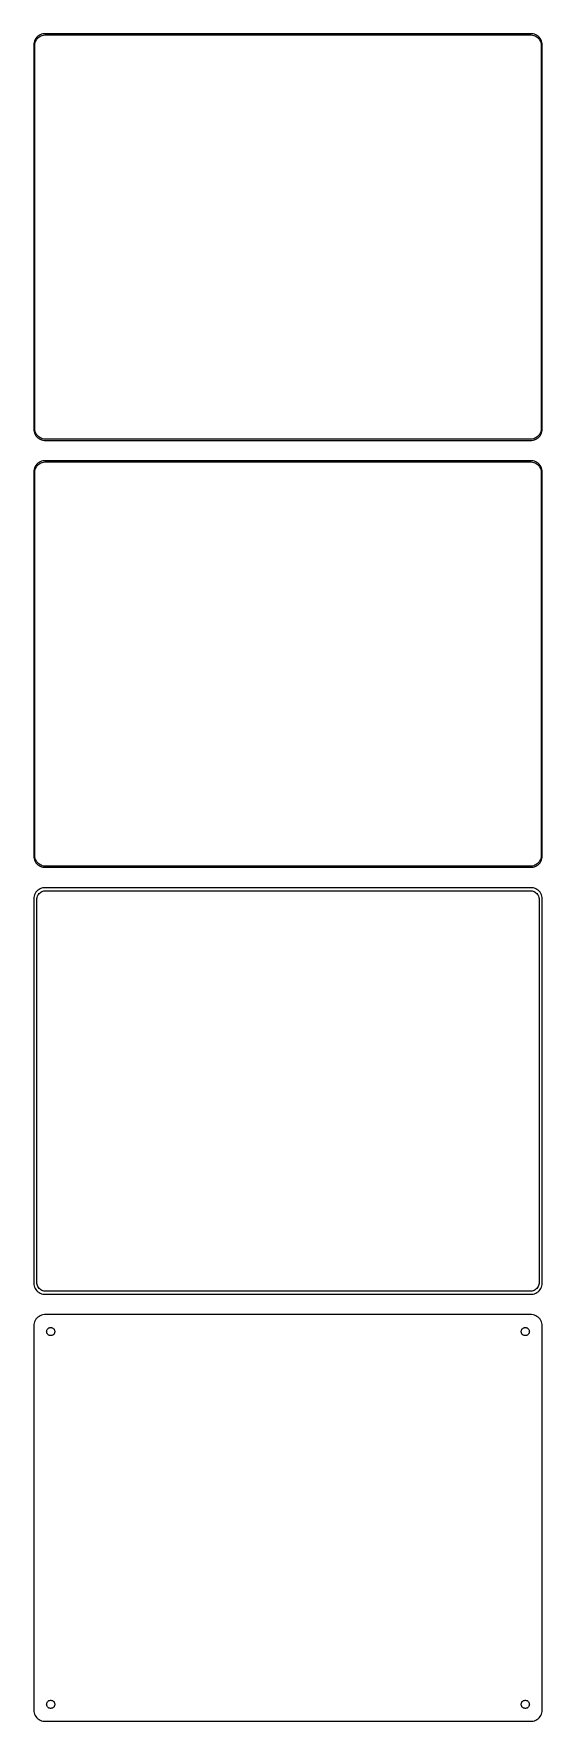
# Model space of a CAD drawing. Header units: metres. Extents: x -112 to 112, y 477 to 1224.
import ezdxf

# ---------------------------------------------------------------- set-up
doc = ezdxf.new("R2010")
doc.units = ezdxf.units.M

msp = doc.modelspace()

# ---------------------------------------------------------------- linework, layer by layer
for p, q in [((-112.461, 1219.63), (-112.5, 1219)), ((-112.5, 1219), (-112.5, 1049)), ((-112.343, 1220.24), (-112.461, 1219.63)), ((-112.149, 1220.84), (-112.343, 1220.24)), ((-111.882, 1221.41), (-112.149, 1220.84)), ((-112, 1218.75), (-111.963, 1219.35)), ((-112, 1049.25), (-112, 1218.75)), ((-111.963, 1219.35), (-111.851, 1219.93)), ((-111.545, 1221.94), (-111.882, 1221.41)), ((-111.851, 1219.93), (-111.666, 1220.5)), ((-111.666, 1220.5), (-111.412, 1221.04)), ((-111.145, 1222.42), (-111.545, 1221.94)), ((-111.412, 1221.04), (-111.093, 1221.54)), ((-110.687, 1222.85), (-111.145, 1222.42)), ((-111.093, 1221.54), (-110.713, 1222)), ((-110.713, 1222), (-110.278, 1222.41)), ((-110.179, 1223.22), (-110.687, 1222.85)), ((-110.278, 1222.41), (-109.795, 1222.76)), ((-109.629, 1223.52), (-110.179, 1223.22)), ((-109.795, 1222.76), (-109.272, 1223.05)), ((-109.045, 1223.76), (-109.629, 1223.52)), ((-109.272, 1223.05), (-108.718, 1223.27)), ((-108.437, 1223.91), (-109.045, 1223.76)), ((-108.718, 1223.27), (-108.14, 1223.42)), ((-107.814, 1223.99), (-108.437, 1223.91)), ((-108.14, 1223.42), (-107.548, 1223.49)), ((107.814, 1223.99), (-107.814, 1223.99)), ((-107.548, 1223.49), (107.548, 1223.49)), ((107.548, 1223.49), (108.14, 1223.42)), ((108.437, 1223.91), (107.814, 1223.99)), ((108.14, 1223.42), (108.718, 1223.27)), ((109.045, 1223.76), (108.437, 1223.91)), ((108.718, 1223.27), (109.272, 1223.05)), ((109.629, 1223.52), (109.045, 1223.76)), ((109.272, 1223.05), (109.795, 1222.76)), ((110.179, 1223.22), (109.629, 1223.52)), ((109.795, 1222.76), (110.278, 1222.41)), ((110.687, 1222.85), (110.179, 1223.22)), ((110.278, 1222.41), (110.713, 1222)), ((111.145, 1222.42), (110.687, 1222.85)), ((110.713, 1222), (111.093, 1221.54)), ((111.093, 1221.54), (111.412, 1221.04)), ((111.545, 1221.94), (111.145, 1222.42)), ((111.412, 1221.04), (111.666, 1220.5)), ((111.882, 1221.41), (111.545, 1221.94)), ((111.666, 1220.5), (111.851, 1219.93)), ((111.851, 1219.93), (111.963, 1219.35)), ((112.149, 1220.84), (111.882, 1221.41)), ((111.963, 1219.35), (112, 1218.75)), ((112, 1218.75), (112, 1049.25)), ((112.343, 1220.24), (112.149, 1220.84)), ((112.461, 1219.63), (112.343, 1220.24)), ((112.5, 1219), (112.461, 1219.63)), ((112.5, 1049), (112.5, 1219)), ((-112.5, 1049), (-112.461, 1048.37)), ((-112.461, 1048.37), (-112.343, 1047.76)), ((-112.343, 1047.76), (-112.149, 1047.16)), ((-112.149, 1047.16), (-111.882, 1046.59)), ((-111.963, 1048.65), (-112, 1049.25)), ((-111.851, 1048.07), (-111.963, 1048.65)), ((-111.882, 1046.59), (-111.545, 1046.06)), ((-111.666, 1047.5), (-111.851, 1048.07)), ((-111.412, 1046.96), (-111.666, 1047.5)), ((-111.545, 1046.06), (-111.145, 1045.58)), ((-111.093, 1046.46), (-111.412, 1046.96)), ((-110.713, 1046), (-111.093, 1046.46)), ((-110.278, 1045.59), (-110.713, 1046)), ((110.713, 1046), (110.278, 1045.59)), ((111.093, 1046.46), (110.713, 1046)), ((111.412, 1046.96), (111.093, 1046.46)), ((111.145, 1045.58), (111.545, 1046.06)), ((111.666, 1047.5), (111.412, 1046.96)), ((111.545, 1046.06), (111.882, 1046.59)), ((111.851, 1048.07), (111.666, 1047.5)), ((111.963, 1048.65), (111.851, 1048.07)), ((111.882, 1046.59), (112.149, 1047.16)), ((112, 1049.25), (111.963, 1048.65)), ((112.149, 1047.16), (112.343, 1047.76)), ((112.343, 1047.76), (112.461, 1048.37)), ((112.461, 1048.37), (112.5, 1049)), ((-111.145, 1045.58), (-110.687, 1045.15)), ((-110.687, 1045.15), (-110.179, 1044.78)), ((-109.795, 1045.24), (-110.278, 1045.59)), ((-110.179, 1044.78), (-109.629, 1044.48)), ((-109.272, 1044.95), (-109.795, 1045.24)), ((-109.629, 1044.48), (-109.045, 1044.24)), ((-108.718, 1044.73), (-109.272, 1044.95)), ((-109.045, 1044.24), (-108.437, 1044.09)), ((-108.14, 1044.58), (-108.718, 1044.73)), ((-108.437, 1044.09), (-107.814, 1044.01)), ((-107.548, 1044.51), (-108.14, 1044.58)), ((-107.814, 1044.01), (107.814, 1044.01)), ((107.548, 1044.51), (-107.548, 1044.51)), ((108.14, 1044.58), (107.548, 1044.51)), ((107.814, 1044.01), (108.437, 1044.09)), ((108.718, 1044.73), (108.14, 1044.58)), ((108.437, 1044.09), (109.045, 1044.24)), ((109.272, 1044.95), (108.718, 1044.73)), ((109.045, 1044.24), (109.629, 1044.48)), ((109.795, 1045.24), (109.272, 1044.95)), ((109.629, 1044.48), (110.179, 1044.78)), ((110.278, 1045.59), (109.795, 1045.24)), ((110.179, 1044.78), (110.687, 1045.15)), ((110.687, 1045.15), (111.145, 1045.58)), ((-112.343, 1031.24), (-112.461, 1030.63)), ((-112.149, 1031.84), (-112.343, 1031.24)), ((-111.882, 1032.41), (-112.149, 1031.84)), ((-111.963, 1030.35), (-111.851, 1030.93)), ((-111.545, 1032.94), (-111.882, 1032.41)), ((-111.851, 1030.93), (-111.666, 1031.5)), ((-111.666, 1031.5), (-111.412, 1032.04)), ((-111.145, 1033.42), (-111.545, 1032.94)), ((-111.412, 1032.04), (-111.093, 1032.54)), ((-110.687, 1033.85), (-111.145, 1033.42)), ((-111.093, 1032.54), (-110.713, 1033)), ((-110.713, 1033), (-110.278, 1033.41)), ((-110.179, 1034.22), (-110.687, 1033.85)), ((-110.278, 1033.41), (-109.795, 1033.76)), ((-109.629, 1034.52), (-110.179, 1034.22)), ((-109.795, 1033.76), (-109.272, 1034.05)), ((-109.045, 1034.76), (-109.629, 1034.52)), ((-109.272, 1034.05), (-108.718, 1034.27)), ((-108.437, 1034.91), (-109.045, 1034.76)), ((-108.718, 1034.27), (-108.14, 1034.42)), ((-107.814, 1034.99), (-108.437, 1034.91)), ((-108.14, 1034.42), (-107.548, 1034.49)), ((107.814, 1034.99), (-107.814, 1034.99)), ((-107.548, 1034.49), (107.548, 1034.49)), ((107.548, 1034.49), (108.14, 1034.42)), ((108.437, 1034.91), (107.814, 1034.99)), ((108.14, 1034.42), (108.718, 1034.27)), ((109.045, 1034.76), (108.437, 1034.91)), ((108.718, 1034.27), (109.272, 1034.05)), ((109.629, 1034.52), (109.045, 1034.76)), ((109.272, 1034.05), (109.795, 1033.76)), ((110.179, 1034.22), (109.629, 1034.52)), ((109.795, 1033.76), (110.278, 1033.41)), ((110.687, 1033.85), (110.179, 1034.22)), ((110.278, 1033.41), (110.713, 1033)), ((111.145, 1033.42), (110.687, 1033.85)), ((110.713, 1033), (111.093, 1032.54)), ((111.093, 1032.54), (111.412, 1032.04)), ((111.545, 1032.94), (111.145, 1033.42)), ((111.412, 1032.04), (111.666, 1031.5)), ((111.882, 1032.41), (111.545, 1032.94)), ((111.666, 1031.5), (111.851, 1030.93)), ((111.851, 1030.93), (111.963, 1030.35)), ((112.149, 1031.84), (111.882, 1032.41)), ((112.343, 1031.24), (112.149, 1031.84)), ((112.461, 1030.63), (112.343, 1031.24)), ((-112.461, 1030.63), (-112.5, 1030)), ((-112.5, 1030), (-112.5, 860)), ((-112, 1029.75), (-111.963, 1030.35)), ((-112, 860.25), (-112, 1029.75)), ((111.963, 1030.35), (112, 1029.75)), ((112, 1029.75), (112, 860.25)), ((112.5, 1030), (112.461, 1030.63)), ((112.5, 860), (112.5, 1030)), ((-112.5, 860), (-112.461, 859.373)), ((-112.461, 859.373), (-112.343, 858.757)), ((-111.963, 859.655), (-112, 860.25)), ((-111.851, 859.069), (-111.963, 859.655)), ((-111.666, 858.501), (-111.851, 859.069)), ((111.851, 859.069), (111.666, 858.501)), ((111.963, 859.655), (111.851, 859.069)), ((112, 860.25), (111.963, 859.655)), ((112.343, 858.757), (112.461, 859.373)), ((112.461, 859.373), (112.5, 860)), ((-112.343, 858.757), (-112.149, 858.159)), ((-112.149, 858.159), (-111.882, 857.591)), ((-111.882, 857.591), (-111.545, 857.061)), ((-111.412, 857.962), (-111.666, 858.501)), ((-111.545, 857.061), (-111.145, 856.577)), ((-111.093, 857.458), (-111.412, 857.962)), ((-111.145, 856.577), (-110.687, 856.147)), ((-110.713, 856.998), (-111.093, 857.458)), ((-110.278, 856.59), (-110.713, 856.998)), ((-110.687, 856.147), (-110.179, 855.778)), ((-109.795, 856.239), (-110.278, 856.59)), ((-110.179, 855.778), (-109.629, 855.476)), ((-109.272, 855.952), (-109.795, 856.239)), ((-109.629, 855.476), (-109.045, 855.245)), ((-108.718, 855.732), (-109.272, 855.952)), ((-109.045, 855.245), (-108.437, 855.089)), ((-108.14, 855.584), (-108.718, 855.732)), ((-108.437, 855.089), (-107.814, 855.01)), ((-107.548, 855.509), (-108.14, 855.584)), ((-107.814, 855.01), (107.814, 855.01)), ((107.548, 855.509), (-107.548, 855.509)), ((108.14, 855.584), (107.548, 855.509)), ((107.814, 855.01), (108.437, 855.089)), ((108.718, 855.732), (108.14, 855.584)), ((108.437, 855.089), (109.045, 855.245)), ((109.272, 855.952), (108.718, 855.732)), ((109.045, 855.245), (109.629, 855.476)), ((109.795, 856.239), (109.272, 855.952)), ((109.629, 855.476), (110.179, 855.778)), ((110.278, 856.59), (109.795, 856.239)), ((110.179, 855.778), (110.687, 856.147)), ((110.713, 856.998), (110.278, 856.59)), ((110.687, 856.147), (111.145, 856.577)), ((111.093, 857.458), (110.713, 856.998)), ((111.412, 857.962), (111.093, 857.458)), ((111.145, 856.577), (111.545, 857.061)), ((111.666, 858.501), (111.412, 857.962)), ((111.545, 857.061), (111.882, 857.591)), ((111.882, 857.591), (112.149, 858.159)), ((112.149, 858.159), (112.343, 858.757)), ((-111.145, 844.423), (-111.545, 843.939)), ((-110.687, 844.853), (-111.145, 844.423)), ((-110.179, 845.222), (-110.687, 844.853)), ((-109.629, 845.524), (-110.179, 845.222)), ((-109.045, 845.755), (-109.629, 845.524)), ((-109.323, 844.017), (-108.898, 844.251)), ((-108.437, 845.911), (-109.045, 845.755)), ((-108.898, 844.251), (-108.446, 844.43)), ((-108.446, 844.43), (-107.975, 844.551)), ((-107.814, 845.99), (-108.437, 845.911)), ((-107.975, 844.551), (-107.493, 844.612)), ((107.814, 845.99), (-107.814, 845.99)), ((-107.493, 844.612), (107.493, 844.612)), ((107.493, 844.612), (107.975, 844.551)), ((108.437, 845.911), (107.814, 845.99)), ((107.975, 844.551), (108.446, 844.43)), ((109.045, 845.755), (108.437, 845.911)), ((108.446, 844.43), (108.898, 844.251)), ((108.898, 844.251), (109.323, 844.017)), ((109.629, 845.524), (109.045, 845.755)), ((110.179, 845.222), (109.629, 845.524)), ((110.687, 844.853), (110.179, 845.222)), ((111.145, 844.423), (110.687, 844.853)), ((111.545, 843.939), (111.145, 844.423)), ((-112.461, 841.627), (-112.5, 841)), ((-112.5, 841), (-112.5, 671)), ((-112.343, 842.243), (-112.461, 841.627)), ((-112.149, 842.841), (-112.343, 842.243)), ((-111.882, 843.409), (-112.149, 842.841)), ((-111.545, 843.939), (-111.882, 843.409)), ((-111.119, 840.75), (-111.089, 841.235)), ((-111.119, 671.25), (-111.119, 840.75)), ((-111.089, 841.235), (-110.998, 841.712)), ((-110.998, 841.712), (-110.848, 842.174)), ((-110.848, 842.174), (-110.641, 842.614)), ((-110.641, 842.614), (-110.38, 843.024)), ((-110.38, 843.024), (-110.071, 843.399)), ((-110.071, 843.399), (-109.716, 843.731)), ((-109.716, 843.731), (-109.323, 844.017)), ((109.323, 844.017), (109.716, 843.731)), ((109.716, 843.731), (110.071, 843.399)), ((110.071, 843.399), (110.38, 843.024)), ((110.38, 843.024), (110.641, 842.614)), ((110.641, 842.614), (110.848, 842.174)), ((110.848, 842.174), (110.998, 841.712)), ((110.998, 841.712), (111.089, 841.235)), ((111.089, 841.235), (111.119, 840.75)), ((111.119, 840.75), (111.119, 671.25)), ((111.882, 843.409), (111.545, 843.939)), ((112.149, 842.841), (111.882, 843.409)), ((112.343, 842.243), (112.149, 842.841)), ((112.461, 841.627), (112.343, 842.243)), ((112.5, 841), (112.461, 841.627)), ((112.5, 671), (112.5, 841)), ((-112.5, 671), (-112.461, 670.373)), ((-112.461, 670.373), (-112.343, 669.757)), ((-112.343, 669.757), (-112.149, 669.159)), ((-112.149, 669.159), (-111.882, 668.591)), ((-111.882, 668.591), (-111.545, 668.061)), ((-111.545, 668.061), (-111.145, 667.577)), ((-111.145, 667.577), (-110.687, 667.147)), ((-111.089, 670.765), (-111.119, 671.25)), ((-110.998, 670.288), (-111.089, 670.765)), ((-110.848, 669.826), (-110.998, 670.288)), ((-110.641, 669.386), (-110.848, 669.826)), ((-110.687, 667.147), (-110.179, 666.778)), ((-110.38, 668.976), (-110.641, 669.386)), ((-110.071, 668.601), (-110.38, 668.976)), ((-110.179, 666.778), (-109.629, 666.476)), ((-109.716, 668.269), (-110.071, 668.601)), ((-109.323, 667.983), (-109.716, 668.269)), ((-109.629, 666.476), (-109.045, 666.245)), ((-108.898, 667.749), (-109.323, 667.983)), ((-109.045, 666.245), (-108.437, 666.089)), ((-108.446, 667.57), (-108.898, 667.749)), ((-107.975, 667.449), (-108.446, 667.57)), ((-108.437, 666.089), (-107.814, 666.01)), ((-107.493, 667.388), (-107.975, 667.449)), ((-107.814, 666.01), (107.814, 666.01)), ((107.493, 667.388), (-107.493, 667.388)), ((107.975, 667.449), (107.493, 667.388)), ((107.814, 666.01), (108.437, 666.089)), ((108.446, 667.57), (107.975, 667.449)), ((108.437, 666.089), (109.045, 666.245)), ((108.898, 667.749), (108.446, 667.57)), ((109.323, 667.983), (108.898, 667.749)), ((109.045, 666.245), (109.629, 666.476)), ((109.716, 668.269), (109.323, 667.983)), ((109.629, 666.476), (110.179, 666.778)), ((110.071, 668.601), (109.716, 668.269)), ((110.38, 668.976), (110.071, 668.601)), ((110.179, 666.778), (110.687, 667.147)), ((110.641, 669.386), (110.38, 668.976)), ((110.848, 669.826), (110.641, 669.386)), ((110.687, 667.147), (111.145, 667.577)), ((110.998, 670.288), (110.848, 669.826)), ((111.089, 670.765), (110.998, 670.288)), ((111.119, 671.25), (111.089, 670.765)), ((111.145, 667.577), (111.545, 668.061)), ((111.545, 668.061), (111.882, 668.591)), ((111.882, 668.591), (112.149, 669.159)), ((112.149, 669.159), (112.343, 669.757)), ((112.343, 669.757), (112.461, 670.373)), ((112.461, 670.373), (112.5, 671)), ((-112.461, 652.627), (-112.5, 652)), ((-112.5, 652), (-112.5, 482)), ((-112.343, 653.243), (-112.461, 652.627)), ((-112.149, 653.841), (-112.343, 653.243)), ((-111.882, 654.409), (-112.149, 653.841)), ((-111.545, 654.939), (-111.882, 654.409)), ((-111.145, 655.423), (-111.545, 654.939)), ((-110.687, 655.853), (-111.145, 655.423)), ((-110.179, 656.222), (-110.687, 655.853)), ((-109.629, 656.524), (-110.179, 656.222)), ((-109.045, 656.755), (-109.629, 656.524)), ((-108.437, 656.911), (-109.045, 656.755)), ((-107.814, 656.99), (-108.437, 656.911)), ((107.814, 656.99), (-107.814, 656.99)), ((-106.786, 649.726), (-106.743, 649.948)), ((-106.743, 649.948), (-106.674, 650.163)), ((-106.674, 650.163), (-106.577, 650.367)), ((-106.577, 650.367), (-106.456, 650.558)), ((-106.456, 650.558), (-106.312, 650.732)), ((-106.312, 650.732), (-106.147, 650.887)), ((-106.147, 650.887), (-105.964, 651.02)), ((-105.964, 651.02), (-105.766, 651.129)), ((-105.766, 651.129), (-105.556, 651.212)), ((-105.556, 651.212), (-105.337, 651.268)), ((-105.337, 651.268), (-105.113, 651.296)), ((-105.113, 651.296), (-104.887, 651.296)), ((-104.887, 651.296), (-104.663, 651.268)), ((-104.663, 651.268), (-104.444, 651.212)), ((-104.444, 651.212), (-104.234, 651.129)), ((-104.234, 651.129), (-104.036, 651.02)), ((-104.036, 651.02), (-103.853, 650.887)), ((-103.853, 650.887), (-103.688, 650.732)), ((-103.688, 650.732), (-103.544, 650.558)), ((-103.544, 650.558), (-103.423, 650.367)), ((-103.423, 650.367), (-103.326, 650.163)), ((-103.326, 650.163), (-103.257, 649.948)), ((-103.257, 649.948), (-103.214, 649.726)), ((103.214, 649.726), (103.257, 649.948)), ((103.257, 649.948), (103.326, 650.163)), ((103.326, 650.163), (103.423, 650.367)), ((103.423, 650.367), (103.544, 650.558)), ((103.544, 650.558), (103.688, 650.732)), ((103.688, 650.732), (103.853, 650.887)), ((103.853, 650.887), (104.036, 651.02)), ((104.036, 651.02), (104.234, 651.129)), ((104.234, 651.129), (104.444, 651.212)), ((104.444, 651.212), (104.663, 651.268)), ((104.663, 651.268), (104.887, 651.296)), ((104.887, 651.296), (105.113, 651.296)), ((105.113, 651.296), (105.337, 651.268)), ((105.337, 651.268), (105.556, 651.212)), ((105.556, 651.212), (105.766, 651.129)), ((105.766, 651.129), (105.964, 651.02)), ((105.964, 651.02), (106.147, 650.887)), ((106.147, 650.887), (106.312, 650.732)), ((106.312, 650.732), (106.456, 650.558)), ((106.456, 650.558), (106.577, 650.367)), ((106.577, 650.367), (106.674, 650.163)), ((106.674, 650.163), (106.743, 649.948)), ((106.743, 649.948), (106.786, 649.726)), ((108.437, 656.911), (107.814, 656.99)), ((109.045, 656.755), (108.437, 656.911)), ((109.629, 656.524), (109.045, 656.755)), ((110.179, 656.222), (109.629, 656.524)), ((110.687, 655.853), (110.179, 656.222)), ((111.145, 655.423), (110.687, 655.853)), ((111.545, 654.939), (111.145, 655.423)), ((111.882, 654.409), (111.545, 654.939)), ((112.149, 653.841), (111.882, 654.409)), ((112.343, 653.243), (112.149, 653.841)), ((112.461, 652.627), (112.343, 653.243)), ((112.5, 652), (112.461, 652.627)), ((112.5, 482), (112.5, 652)), ((-106.8, 649.5), (-106.786, 649.726)), ((-106.786, 649.274), (-106.8, 649.5)), ((-106.743, 649.052), (-106.786, 649.274)), ((-106.674, 648.837), (-106.743, 649.052)), ((-106.577, 648.633), (-106.674, 648.837)), ((-106.456, 648.442), (-106.577, 648.633)), ((-106.312, 648.268), (-106.456, 648.442)), ((-106.147, 648.113), (-106.312, 648.268)), ((-105.964, 647.98), (-106.147, 648.113)), ((-105.766, 647.871), (-105.964, 647.98)), ((-105.556, 647.788), (-105.766, 647.871)), ((-105.337, 647.732), (-105.556, 647.788)), ((-105.113, 647.704), (-105.337, 647.732)), ((-104.887, 647.704), (-105.113, 647.704)), ((-104.663, 647.732), (-104.887, 647.704)), ((-104.444, 647.788), (-104.663, 647.732)), ((-104.234, 647.871), (-104.444, 647.788)), ((-104.036, 647.98), (-104.234, 647.871)), ((-103.853, 648.113), (-104.036, 647.98)), ((-103.688, 648.268), (-103.853, 648.113)), ((-103.544, 648.442), (-103.688, 648.268)), ((-103.423, 648.633), (-103.544, 648.442)), ((-103.326, 648.837), (-103.423, 648.633)), ((-103.257, 649.052), (-103.326, 648.837)), ((-103.214, 649.274), (-103.257, 649.052)), ((-103.214, 649.726), (-103.2, 649.5)), ((-103.2, 649.5), (-103.214, 649.274)), ((103.2, 649.5), (103.214, 649.726)), ((103.214, 649.274), (103.2, 649.5)), ((103.257, 649.052), (103.214, 649.274)), ((103.326, 648.837), (103.257, 649.052)), ((103.423, 648.633), (103.326, 648.837)), ((103.544, 648.442), (103.423, 648.633)), ((103.688, 648.268), (103.544, 648.442)), ((103.853, 648.113), (103.688, 648.268)), ((104.036, 647.98), (103.853, 648.113)), ((104.234, 647.871), (104.036, 647.98)), ((104.444, 647.788), (104.234, 647.871)), ((104.663, 647.732), (104.444, 647.788)), ((104.887, 647.704), (104.663, 647.732)), ((105.113, 647.704), (104.887, 647.704)), ((105.337, 647.732), (105.113, 647.704)), ((105.556, 647.788), (105.337, 647.732)), ((105.766, 647.871), (105.556, 647.788)), ((105.964, 647.98), (105.766, 647.871)), ((106.147, 648.113), (105.964, 647.98)), ((106.312, 648.268), (106.147, 648.113)), ((106.456, 648.442), (106.312, 648.268)), ((106.577, 648.633), (106.456, 648.442)), ((106.674, 648.837), (106.577, 648.633)), ((106.743, 649.052), (106.674, 648.837)), ((106.786, 649.274), (106.743, 649.052)), ((106.786, 649.726), (106.8, 649.5)), ((106.8, 649.5), (106.786, 649.274)), ((-106.577, 485.367), (-106.456, 485.558)), ((-106.456, 485.558), (-106.312, 485.732)), ((-106.312, 485.732), (-106.147, 485.887)), ((-106.147, 485.887), (-105.964, 486.02)), ((-105.964, 486.02), (-105.766, 486.129)), ((-105.766, 486.129), (-105.556, 486.212)), ((-105.556, 486.212), (-105.337, 486.268)), ((-105.337, 486.268), (-105.113, 486.296)), ((-105.113, 486.296), (-104.887, 486.296)), ((-104.887, 486.296), (-104.663, 486.268)), ((-104.663, 486.268), (-104.444, 486.212)), ((-104.444, 486.212), (-104.234, 486.129)), ((-104.234, 486.129), (-104.036, 486.02)), ((-104.036, 486.02), (-103.853, 485.887)), ((-103.853, 485.887), (-103.688, 485.732)), ((-103.688, 485.732), (-103.544, 485.558)), ((-103.544, 485.558), (-103.423, 485.367)), ((103.423, 485.367), (103.544, 485.558)), ((103.544, 485.558), (103.688, 485.732)), ((103.688, 485.732), (103.853, 485.887)), ((103.853, 485.887), (104.036, 486.02)), ((104.036, 486.02), (104.234, 486.129)), ((104.234, 486.129), (104.444, 486.212)), ((104.444, 486.212), (104.663, 486.268)), ((104.663, 486.268), (104.887, 486.296)), ((104.887, 486.296), (105.113, 486.296)), ((105.113, 486.296), (105.337, 486.268)), ((105.337, 486.268), (105.556, 486.212)), ((105.556, 486.212), (105.766, 486.129)), ((105.766, 486.129), (105.964, 486.02)), ((105.964, 486.02), (106.147, 485.887)), ((106.147, 485.887), (106.312, 485.732)), ((106.312, 485.732), (106.456, 485.558)), ((106.456, 485.558), (106.577, 485.367)), ((-112.5, 482), (-112.461, 481.373)), ((-112.461, 481.373), (-112.343, 480.757)), ((-112.343, 480.757), (-112.149, 480.159)), ((-112.149, 480.159), (-111.882, 479.591)), ((-111.882, 479.591), (-111.545, 479.061)), ((-111.545, 479.061), (-111.145, 478.577)), ((-111.145, 478.577), (-110.687, 478.147)), ((-110.687, 478.147), (-110.179, 477.778)), ((-106.8, 484.5), (-106.786, 484.726)), ((-106.786, 484.274), (-106.8, 484.5)), ((-106.786, 484.726), (-106.743, 484.948)), ((-106.743, 484.052), (-106.786, 484.274)), ((-106.743, 484.948), (-106.674, 485.163)), ((-106.674, 483.837), (-106.743, 484.052)), ((-106.674, 485.163), (-106.577, 485.367)), ((-106.577, 483.633), (-106.674, 483.837)), ((-106.456, 483.442), (-106.577, 483.633)), ((-106.312, 483.268), (-106.456, 483.442)), ((-106.147, 483.113), (-106.312, 483.268)), ((-105.964, 482.98), (-106.147, 483.113)), ((-105.766, 482.871), (-105.964, 482.98)), ((-105.556, 482.788), (-105.766, 482.871)), ((-105.337, 482.732), (-105.556, 482.788)), ((-105.113, 482.704), (-105.337, 482.732)), ((-104.887, 482.704), (-105.113, 482.704)), ((-104.663, 482.732), (-104.887, 482.704)), ((-104.444, 482.788), (-104.663, 482.732)), ((-104.234, 482.871), (-104.444, 482.788)), ((-104.036, 482.98), (-104.234, 482.871)), ((-103.853, 483.113), (-104.036, 482.98)), ((-103.688, 483.268), (-103.853, 483.113)), ((-103.544, 483.442), (-103.688, 483.268)), ((-103.423, 483.633), (-103.544, 483.442)), ((-103.423, 485.367), (-103.326, 485.163)), ((-103.326, 483.837), (-103.423, 483.633)), ((-103.326, 485.163), (-103.257, 484.948)), ((-103.257, 484.052), (-103.326, 483.837)), ((-103.257, 484.948), (-103.214, 484.726)), ((-103.214, 484.274), (-103.257, 484.052)), ((-103.214, 484.726), (-103.2, 484.5)), ((-103.2, 484.5), (-103.214, 484.274)), ((103.2, 484.5), (103.214, 484.726)), ((103.214, 484.274), (103.2, 484.5)), ((103.214, 484.726), (103.257, 484.948)), ((103.257, 484.052), (103.214, 484.274)), ((103.257, 484.948), (103.326, 485.163)), ((103.326, 483.837), (103.257, 484.052)), ((103.326, 485.163), (103.423, 485.367)), ((103.423, 483.633), (103.326, 483.837)), ((103.544, 483.442), (103.423, 483.633)), ((103.688, 483.268), (103.544, 483.442)), ((103.853, 483.113), (103.688, 483.268)), ((104.036, 482.98), (103.853, 483.113)), ((104.234, 482.871), (104.036, 482.98)), ((104.444, 482.788), (104.234, 482.871)), ((104.663, 482.732), (104.444, 482.788)), ((104.887, 482.704), (104.663, 482.732)), ((105.113, 482.704), (104.887, 482.704)), ((105.337, 482.732), (105.113, 482.704)), ((105.556, 482.788), (105.337, 482.732)), ((105.766, 482.871), (105.556, 482.788)), ((105.964, 482.98), (105.766, 482.871)), ((106.147, 483.113), (105.964, 482.98)), ((106.312, 483.268), (106.147, 483.113)), ((106.456, 483.442), (106.312, 483.268)), ((106.577, 483.633), (106.456, 483.442)), ((106.577, 485.367), (106.674, 485.163)), ((106.674, 483.837), (106.577, 483.633)), ((106.674, 485.163), (106.743, 484.948)), ((106.743, 484.052), (106.674, 483.837)), ((106.743, 484.948), (106.786, 484.726)), ((106.786, 484.274), (106.743, 484.052)), ((106.786, 484.726), (106.8, 484.5)), ((106.8, 484.5), (106.786, 484.274)), ((110.179, 477.778), (110.687, 478.147)), ((110.687, 478.147), (111.145, 478.577)), ((111.145, 478.577), (111.545, 479.061)), ((111.545, 479.061), (111.882, 479.591)), ((111.882, 479.591), (112.149, 480.159)), ((112.149, 480.159), (112.343, 480.757)), ((112.343, 480.757), (112.461, 481.373)), ((112.461, 481.373), (112.5, 482)), ((-110.179, 477.778), (-109.629, 477.476)), ((-109.629, 477.476), (-109.045, 477.245)), ((-109.045, 477.245), (-108.437, 477.089)), ((-108.437, 477.089), (-107.814, 477.01)), ((-107.814, 477.01), (107.814, 477.01)), ((107.814, 477.01), (108.437, 477.089)), ((108.437, 477.089), (109.045, 477.245)), ((109.045, 477.245), (109.629, 477.476)), ((109.629, 477.476), (110.179, 477.778))]:
    msp.add_line(p, q)

doc.saveas('drawing.dxf')
